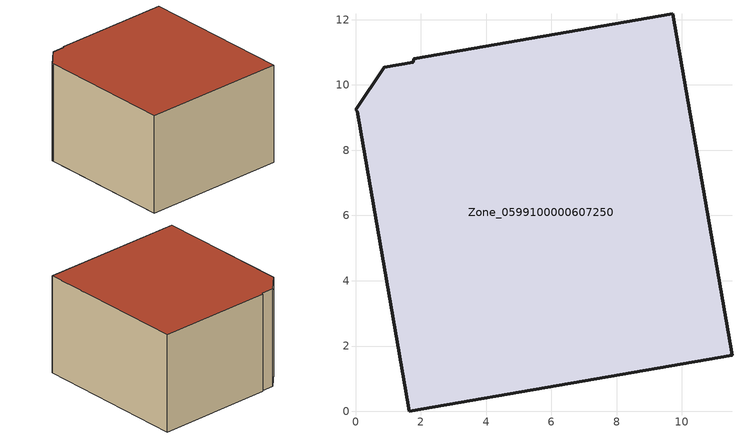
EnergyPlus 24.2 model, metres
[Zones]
Zone_0599100000607250
 floor ground (C_G): 1.79,10.8 9.72,12.18 11.53,1.72 1.64,0 0.05,9.19 0,9.24 0.88,10.54 1.76,10.7 z0.08
 wall outside (C_F): 1.64,0 11.53,1.72 9.72,12.18 1.79,10.8 1.76,10.7 0.88,10.54 0,9.24 0.05,9.19 1.64,0 z0.08:6.92
 roof outside (C_R): 9.72,12.18 1.79,10.8 1.76,10.7 0.88,10.54 0,9.24 0.05,9.19 1.64,0 11.53,1.72 z6.92
[BUILDING]
Pand.0599100000607250: North Axis=0; Terrain=City; Loads Convergence Tolerance Value=0.04; Temperature Convergence Tolerance Value=0.4; Solar Distribution=FullExterior; Maximum Number of Warmup Days=25; Minimum Number of Warmup Days=1
[Site:Location]
Rotterdam.The.Hague.AP_ZH_NLD Design_Conditions: Latitude=51.96; Longitude=4.45; Time Zone=1; Elevation=-4.5
[SITE:GROUNDTEMPERATURE:BUILDINGSURFACE]
18, 18, 18, 18, 18, 18, 18, 18, 18, 18, 18, 18
[MATERIAL] Thermal Absorptance=0.9; Solar Absorptance=0.7; Visible Absorptance=0.7
Name | Roughness | Thickness | Conductivity | Density | Specific Heat
G.D.1965 | MediumSmooth | 0.15 | 1 | 540 | 1210
F.D.1965 | Rough | 0.3 | 0.857143 | 1920 | 840
R.D.1965 | MediumRough | 0.2 | 0.08 | 1500 | 1000
[CONSTRUCTION]
C_G: G.D.1965
C_F: F.D.1965
C_R: R.D.1965
[ZONE]
Zone_0599100000607250: Type=1; Multiplier=1; Ceiling Height=Autocalculate; Volume=Autocalculate; Floor Area=autocalculate; Part of Total Floor Area=Yes
[ZONEINFILTRATION:DESIGNFLOWRATE]
Infil_Zone_0599100000607250: Zone or ZoneList or Space or SpaceList=Zone_0599100000607250; Schedule=AlwaysOn; Design Flow Rate Calculation Method=Flow/Area; Flow Rate per Floor Area=0.0042; Constant Term Coefficient=1; Temperature Term Coefficient=0; Velocity Term Coefficient=0; Velocity Squared Term Coefficient=0
[HVACTEMPLATE:ZONE:IDEALLOADSAIRSYSTEM]
Zone_0599100000607250: Maximum Heating Supply Air Temperature=50; Minimum Cooling Supply Air Temperature=13; Maximum Heating Supply Air Humidity Ratio=0.0156; Minimum Cooling Supply Air Humidity Ratio=0.0077; Heating Limit=NoLimit; Cooling Limit=NoLimit; Dehumidification Control Type=ConstantSensibleHeatRatio; Cooling Sensible Heat Ratio=0.7; Dehumidification Setpoint=60; Humidification Control Type=None; Humidification Setpoint=30; Outdoor Air Method=None; Outdoor Air Flow Rate per Person=0.00944; Outdoor Air Flow Rate per Zone Floor Area=0; Outdoor Air Flow Rate per Zone=0; Demand Controlled Ventilation Type=None; Outdoor Air Economizer Type=NoEconomizer; Heat Recovery Type=None; Sensible Heat Recovery Effectiveness=0.7; Latent Heat Recovery Effectiveness=0.65
[ZONECONTROL:THERMOSTAT]
ThermostatControl_Zone_0599100000607250: Zone or ZoneList=Zone_0599100000607250; Control Type Schedule=DualSetpointControlType; Control 1=Thermostat_Zone_0599100000607250; Temperature Difference Between Cutout And Setpoint=0
[THERMOSTATSETPOINT:DUALSETPOINT]
Thermostat_Zone_0599100000607250: Heating Setpoint Temperature Schedule=HeatingSetpoint_Zone_0599100000607250; Cooling Setpoint Temperature Schedule=CoolingSetpoint_Zone_0599100000607250
[SCHEDULE:COMPACT]
HeatingSetpoint_Zone_0599100000607250: Through: 12/31, For: AllDays, Until: 24:00, 21
CoolingSetpoint_Zone_0599100000607250: Through: 12/31, For: AllDays, Until: 24:00, 24
DualSetpointControlType: Through: 12/31, For: AllDays, Until: 24:00, 4
AlwaysOn: Through: 12/31, For: AllDays, Until: 24:00, 1
